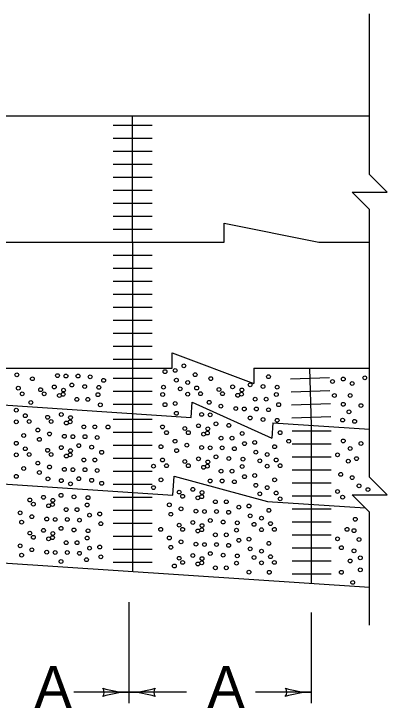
# Model space of a CAD drawing. Extents: x 1007 to 1035.5, y 1000.5 to 1021.5.
# Drawn here: x 1018.549 to 1020.322, y 1009.904 to 1013.207 of the extents above; entities that cross this region are included whole.
import ezdxf

# ---------------------------------------------------------------- set-up
doc = ezdxf.new("R2010")
doc.units = 0
doc.layers.add('Level 1', color=7, linetype='Continuous')

msp = doc.modelspace()

# ---------------------------------------------------------------- linework, layer by layer
at = {"layer": 'Level 1'}
for p, q in [((1020.2391, 1012.5673), (1020.2391, 1013.2067)), ((1007.4318, 1012.721), (1020.2391, 1012.721)), ((1019.1136, 1011.521), (1019.1135, 1012.721)), ((1019.0208, 1012.6772), (1019.2062, 1012.6772)), ((1019.0208, 1012.6153), (1019.2062, 1012.6154)), ((1019.0208, 1012.5536), (1019.2062, 1012.5535)), ((1019.0208, 1012.4918), (1019.2062, 1012.4918)), ((1019.0208, 1012.4299), (1019.2062, 1012.43)), ((1019.0208, 1012.3682), (1019.2062, 1012.3682)), ((1019.0208, 1012.3064), (1019.2062, 1012.3063)), ((1019.0208, 1012.2445), (1019.2063, 1012.2446)), ((1019.5483, 1012.121), (1019.5483, 1012.211)), ((1019.5483, 1012.211), (1019.9983, 1012.121)), ((1019.0208, 1012.1828), (1019.2063, 1012.1828)), ((1020.2391, 1011.1278), (1020.2391, 1012.1507)), ((1018.2152, 1012.121), (1019.5483, 1012.121)), ((1019.9983, 1012.121), (1020.2391, 1012.121)), ((1019.0208, 1012.0593), (1019.2062, 1012.0592)), ((1019.0208, 1011.9973), (1019.2063, 1011.9974)), ((1019.0208, 1011.9356), (1019.2063, 1011.9356)), ((1019.0208, 1011.8738), (1019.2063, 1011.8738)), ((1019.0208, 1011.8119), (1019.2063, 1011.812)), ((1019.0208, 1011.7502), (1019.2063, 1011.7502)), ((1019.0208, 1011.6884), (1019.2063, 1011.6884)), ((1019.0208, 1011.6266), (1019.2063, 1011.6266)), ((1019.3009, 1011.521), (1019.3009, 1011.5938)), ((1019.3009, 1011.5938), (1019.6894, 1011.4481)), ((1019.0209, 1011.5648), (1019.2063, 1011.5648)), ((1018.0308, 1011.521), (1019.3009, 1011.521)), ((1019.1136, 1011.3049), (1019.1136, 1011.521)), ((1019.6894, 1011.521), (1020.2391, 1011.521)), ((1019.6894, 1011.521), (1019.6894, 1011.4481)), ((1019.9638, 1011.2493), (1019.9548, 1011.521)), ((1019.0205, 1011.4731), (1019.206, 1011.4735)), ((1019.0205, 1011.4731), (1019.206, 1011.4735)), ((1019.8633, 1011.47), (1020.0488, 1011.4765)), ((1019.8633, 1011.47), (1020.0488, 1011.4765)), ((1019.0211, 1011.4113), (1019.2063, 1011.4116)), ((1019.866, 1011.4083), (1020.0511, 1011.4147)), ((1018.1143, 1011.3726), (1019.3916, 1011.2874)), ((1019.3916, 1011.2874), (1019.3964, 1011.3601)), ((1019.3964, 1011.3601), (1019.7744, 1011.1888)), ((1019.0207, 1011.3493), (1019.2062, 1011.3498)), ((1019.8676, 1011.3463), (1020.053, 1011.3529)), ((1007.6135, 1011.321), (1020.2391, 1010.4793)), ((1019.1138, 1010.555), (1019.1136, 1011.3049)), ((1019.1138, 1010.555), (1019.1136, 1011.3043)), ((1019.0208, 1011.2786), (1019.2063, 1011.2787)), ((1019.7793, 1011.2616), (1019.7744, 1011.1888)), ((1019.7793, 1011.2616), (1020.2391, 1011.2309)), ((1019.8696, 1011.2846), (1020.0548, 1011.2913)), ((1019.9639, 1010.4976), (1019.9638, 1011.2493)), ((1019.9639, 1010.4994), (1019.9638, 1011.2487)), ((1019.0209, 1011.2168), (1019.2063, 1011.2168)), ((1019.8709, 1011.223), (1020.0565, 1011.2231)), ((1019.8711, 1011.1612), (1020.0564, 1011.1613)), ((1019.0209, 1011.155), (1019.2063, 1011.155)), ((1019.8711, 1011.0994), (1020.0564, 1011.0994)), ((1019.0209, 1011.0933), (1019.2062, 1011.0932)), ((1019.021, 1011.0313), (1019.2063, 1011.0314)), ((1019.8711, 1011.0377), (1020.0563, 1011.0376)), ((1018.0228, 1011.0028), (1019.3045, 1010.9174)), ((1019.3045, 1010.9173), (1019.3105, 1011.0072)), ((1019.3105, 1011.0072), (1019.7535, 1010.8874)), ((1019.0208, 1010.9695), (1019.2064, 1010.9696)), ((1019.8712, 1010.9758), (1020.0564, 1010.9758)), ((1019.0208, 1010.9078), (1019.2063, 1010.9078)), ((1019.871, 1010.9139), (1020.0566, 1010.914)), ((1019.7535, 1010.8874), (1020.2188, 1010.8564)), ((1019.0208, 1010.8458), (1019.2063, 1010.846)), ((1019.871, 1010.8523), (1020.0564, 1010.8522)), ((1019.021, 1010.7842), (1019.2063, 1010.7842)), ((1019.871, 1010.7903), (1020.0565, 1010.7904)), ((1019.021, 1010.7223), (1019.2064, 1010.7224)), ((1019.8712, 1010.7286), (1020.0565, 1010.7286)), ((1020.2391, 1010.2993), (1020.2391, 1010.7111)), ((1019.8712, 1010.6668), (1020.0566, 1010.6668)), ((1019.0209, 1010.6605), (1019.2063, 1010.6606)), ((1019.0211, 1010.5987), (1019.2063, 1010.5988)), ((1019.8711, 1010.6049), (1020.0565, 1010.605)), ((1019.8713, 1010.5431), (1020.0565, 1010.5433)), ((1019.0962, 1009.9283), (1019.0962, 1010.4088)), ((1019.9639, 1009.9283), (1019.9639, 1010.3585)), ((1019.0962, 1009.9793), (1018.8333, 1009.9793)), ((1019.3698, 1009.9793), (1019.0962, 1009.9793)), ((1019.9639, 1009.9793), (1019.6975, 1009.9793))]:
    msp.add_line(p, q, dxfattribs=at)
for points in [[(1020.2391, 1012.1507), (1020.2391, 1012.2757), (1020.1558, 1012.359), (1020.3224, 1012.359), (1020.2391, 1012.4423), (1020.2391, 1012.5673)], [(1020.2391, 1010.7111), (1020.2391, 1010.8361), (1020.1558, 1010.9194), (1020.3224, 1010.9194), (1020.2391, 1011.0028), (1020.2391, 1011.1278)]]:
    msp.add_lwpolyline(points, dxfattribs=at)
for centre in [(1019.357, 1011.5327), (1018.5629, 1011.4895), (1018.7561, 1011.4858), (1018.7965, 1011.4839), (1018.8541, 1011.4839), (1019.2672, 1011.505), (1019.3156, 1011.5106), (1019.4102, 1011.4902), (1019.759, 1011.4808), (1018.6372, 1011.4709), (1018.9116, 1011.4802), (1018.9756, 1011.4634), (1019.3211, 1011.4641), (1019.375, 1011.453), (1019.4846, 1011.4716), (1020.0631, 1011.4576), (1020.1141, 1011.4696), (1020.1562, 1011.4486), (1020.2163, 1011.4756), (1018.5703, 1011.4263), (1018.6762, 1011.4189), (1018.7412, 1011.4319), (1018.7853, 1011.417), (1018.8243, 1011.4412), (1018.8856, 1011.4338), (1018.9525, 1011.43), (1019.2598, 1011.4307), (1019.3396, 1011.4233), (1019.4176, 1011.427), (1019.5236, 1011.4196), (1019.5886, 1011.4326), (1019.6326, 1011.4177), (1019.6716, 1011.4418), (1019.733, 1011.4344), (1019.7998, 1011.4307), (1018.5889, 1011.399), (1018.6929, 1011.399), (1018.7654, 1011.3916), (1018.7835, 1011.3972), (1018.9487, 1011.3953), (1019.2561, 1011.3959), (1019.375, 1011.3978), (1019.4362, 1011.3997), (1019.5402, 1011.3997), (1019.6127, 1011.3923), (1019.6308, 1011.3978), (1019.7961, 1011.3959), (1020.0721, 1011.3915), (1020.1471, 1011.3915), (1018.6298, 1011.3582), (1018.8485, 1011.373), (1018.9005, 1011.373), (1019.3156, 1011.3533), (1019.4771, 1011.3588), (1019.6958, 1011.3737), (1019.7478, 1011.3737), (1020.1141, 1011.3494), (1018.5607, 1011.3213), (1018.9599, 1011.347), (1019.2672, 1011.3477), (1019.5328, 1011.3403), (1019.6034, 1011.3291), (1019.6438, 1011.3273), (1019.7014, 1011.3273), (1019.759, 1011.3235), (1019.8072, 1011.3477), (1020.1982, 1011.3434), (1018.6034, 1011.2953), (1018.7093, 1011.2878), (1018.7743, 1011.3008), (1018.8184, 1011.2859), (1019.3211, 1011.3068), (1019.4411, 1011.3013), (1019.4816, 1011.2994), (1019.6716, 1011.2845), (1020.1411, 1011.3133), (1018.5607, 1011.2661), (1018.622, 1011.2679), (1018.726, 1011.2679), (1018.7985, 1011.2605), (1018.8166, 1011.2661), (1019.5094, 1011.2567), (1019.733, 1011.2771), (1019.7998, 1011.2733), (1020.1111, 1011.2743), (1020.1682, 1011.2683), (1018.6629, 1011.2271), (1018.8816, 1011.2419), (1018.9336, 1011.2419), (1018.9964, 1011.2413), (1019.2554, 1011.2418), (1019.3613, 1011.2344), (1019.4263, 1011.2474), (1019.4704, 1011.2325), (1019.5707, 1011.2493), (1018.596, 1011.2011), (1018.7186, 1011.2085), (1018.7891, 1011.1973), (1018.8296, 1011.1955), (1018.8871, 1011.1955), (1018.9447, 1011.1918), (1019.274, 1011.2145), (1019.378, 1011.2145), (1019.4505, 1011.2071), (1019.4686, 1011.2127), (1019.5336, 1011.1885), (1019.5856, 1011.1885), (1019.6338, 1011.2108), (1019.814, 1011.2145), (1018.5607, 1011.1639), (1018.6703, 1011.1825), (1018.8574, 1011.1528), (1019.3149, 1011.1737), (1019.3706, 1011.1551), (1019.645, 1011.1625), (1019.6933, 1011.1681), (1019.8549, 1011.1737), (1020.1141, 1011.1752), (1020.1982, 1011.1631), (1018.6034, 1011.1379), (1018.7093, 1011.1305), (1018.7743, 1011.1435), (1018.8184, 1011.1286), (1018.9187, 1011.1453), (1018.9663, 1011.1211), (1019.248, 1011.1477), (1019.3223, 1011.1291), (1019.4411, 1011.1439), (1019.4816, 1011.1421), (1019.5391, 1011.1421), (1019.5967, 1011.1383), (1019.6988, 1011.1216), (1019.788, 1011.1477), (1020.1471, 1011.1391), (1018.5607, 1011.1088), (1018.622, 1011.1106), (1018.726, 1011.1106), (1018.7985, 1011.1032), (1018.8166, 1011.1088), (1018.8816, 1011.0846), (1018.9336, 1011.0846), (1019.2554, 1011.0845), (1019.4263, 1011.0901), (1019.5094, 1011.0993), (1019.5707, 1011.0919), (1019.6376, 1011.0882), (1019.7527, 1011.1105), (1019.7954, 1011.0845), (1020.0871, 1011.109), (1020.1772, 1011.091), (1018.6629, 1011.0698), (1019.2127, 1011.0553), (1019.274, 1011.0572), (1019.3613, 1011.0771), (1019.378, 1011.0572), (1019.4686, 1011.0553), (1019.4704, 1011.0752), (1019.6338, 1011.0534), (1019.7174, 1011.0808), (1019.7527, 1011.0553), (1019.814, 1011.0572), (1020.1381, 1011.079), (1018.596, 1011.0438), (1018.6703, 1011.0252), (1018.7186, 1011.0512), (1018.7891, 1011.04), (1018.8296, 1011.0382), (1018.8871, 1011.0382), (1018.9447, 1011.0344), (1019.4505, 1011.0498), (1019.5336, 1011.0312), (1019.5856, 1011.0312), (1018.5607, 1011.0066), (1018.7109, 1010.9948), (1018.7743, 1010.9862), (1018.8574, 1010.9954), (1018.9187, 1010.988), (1019.248, 1010.9903), (1019.645, 1011.0052), (1019.6933, 1011.0108), (1019.788, 1010.9903), (1020.1021, 1011.0159), (1020.1562, 1011.0008), (1018.8184, 1010.9713), (1018.9663, 1010.9738), (1019.2127, 1010.9532), (1019.4816, 1010.9848), (1019.5391, 1010.9848), (1019.5967, 1010.981), (1019.6988, 1010.9643), (1019.7527, 1010.9532), (1020.1892, 1010.9618), (1019.3342, 1010.9318), (1019.3992, 1010.9448), (1019.4433, 1010.9298), (1019.7174, 1010.9234), (1019.7954, 1010.9272), (1020.0871, 1010.9348), (1020.2313, 1010.9438), (1018.6251, 1010.8942), (1018.6901, 1010.9072), (1018.7342, 1010.8923), (1018.7732, 1010.9164), (1018.8346, 1010.909), (1018.9014, 1010.9053), (1019.3509, 1010.9118), (1019.4234, 1010.9044), (1019.4415, 1010.91), (1019.814, 1010.8998), (1020.1111, 1010.9078), (1018.6418, 1010.8743), (1018.7143, 1010.8668), (1018.7324, 1010.8724), (1018.8976, 1010.8705), (1019.2878, 1010.871), (1019.5065, 1010.8858), (1019.5585, 1010.8858), (1019.6179, 1010.8598), (1019.6662, 1010.8654), (1018.5787, 1010.8334), (1018.7974, 1010.8483), (1018.8494, 1010.8483), (1018.9088, 1010.8223), (1018.9571, 1010.8278), (1019.2952, 1010.8264), (1019.3435, 1010.8524), (1019.4141, 1010.8413), (1019.4545, 1010.8394), (1019.5121, 1010.8394), (1019.5696, 1010.8357), (1019.7609, 1010.845), (1018.5861, 1010.7888), (1018.6344, 1010.8148), (1018.705, 1010.8037), (1018.7454, 1010.8018), (1018.803, 1010.8018), (1018.8606, 1010.7981), (1019.3992, 1010.7874), (1019.4823, 1010.7967), (1019.5436, 1010.7893), (1019.6717, 1010.8189), (1019.7256, 1010.8078), (1020.1712, 1010.8026), (1018.7732, 1010.7591), (1018.9626, 1010.7813), (1019.2469, 1010.7545), (1019.3342, 1010.7744), (1019.3509, 1010.7545), (1019.4433, 1010.7725), (1019.6105, 1010.7855), (1019.6903, 1010.7781), (1019.7683, 1010.7818), (1019.7869, 1010.7545), (1020.1321, 1010.7545), (1018.6251, 1010.7368), (1018.6901, 1010.7498), (1018.7342, 1010.7349), (1018.8346, 1010.7517), (1018.9014, 1010.7479), (1019.4234, 1010.7471), (1019.4415, 1010.7527), (1019.5065, 1010.7285), (1019.5585, 1010.7285), (1019.6067, 1010.7508), (1019.7256, 1010.7527), (1020.1652, 1010.7485), (1018.6418, 1010.7169), (1018.7143, 1010.7095), (1018.7324, 1010.7151), (1018.7974, 1010.6909), (1018.8494, 1010.6909), (1018.8976, 1010.7132), (1019.2878, 1010.7137), (1019.3435, 1010.6951), (1019.6179, 1010.7025), (1019.6662, 1010.7081), (1020.0871, 1010.7094), (1020.1892, 1010.7064), (1018.5787, 1010.6761), (1018.6344, 1010.6575), (1018.9088, 1010.6649), (1018.9571, 1010.6705), (1019.2952, 1010.6691), (1019.4141, 1010.6839), (1019.4545, 1010.6821), (1019.5121, 1010.6821), (1019.5696, 1010.6783), (1019.6717, 1010.6616), (1019.7609, 1010.6877), (1020.1051, 1010.6673), (1018.5861, 1010.6315), (1018.705, 1010.6463), (1018.7454, 1010.6445), (1018.803, 1010.6445), (1018.8606, 1010.6408), (1018.9626, 1010.624), (1019.3992, 1010.6301), (1019.4823, 1010.6393), (1019.5436, 1010.6319), (1019.6105, 1010.6282), (1019.7256, 1010.6505), (1019.7683, 1010.6245), (1020.1652, 1010.6523), (1018.7732, 1010.6018), (1018.8942, 1010.6103), (1019.3342, 1010.6171), (1019.3509, 1010.5972), (1019.4234, 1010.5898), (1019.4415, 1010.5953), (1019.4433, 1010.6152), (1019.6067, 1010.5934), (1019.6903, 1010.6208), (1019.7256, 1010.5953), (1019.7869, 1010.5972), (1020.1471, 1010.6043), (1020.1952, 1010.6193), (1019.3119, 1010.5802), (1019.5065, 1010.5712), (1019.5585, 1010.5712), (1020.1952, 1010.5622), (1019.6662, 1010.5508), (1019.7626, 1010.5502), (1020.1051, 1010.5502), (1020.1592, 1010.5021)]:
    msp.add_circle(centre, 0.00903, dxfattribs=at)
for centre, radius, start, end in [((1018.9476, 1009.9793), 0.0312, 318.7746, 40.8913), ((1019.0962, 1009.5886), 0.3906, 90, 108.6688), ((1019.0962, 1010.3699), 0.3906, 251.3472, 269.9939), ((1019.0962, 1010.3699), 0.3906, 269.9878, 270), ((1019.0962, 1010.3699), 0.3906, 270, 288.6688), ((1019.0962, 1009.5886), 0.3906, 89.9878, 90), ((1019.0962, 1009.5886), 0.3906, 71.3472, 89.9939), ((1019.2447, 1009.9792), 0.0312, 138.7746, 220.8913), ((1019.8154, 1009.9793), 0.0312, 318.7746, 40.8913), ((1019.9639, 1009.5886), 0.3906, 90, 108.6688), ((1019.9639, 1010.3699), 0.3906, 251.3472, 269.9939), ((1019.9639, 1009.5886), 0.3906, 89.9878, 90)]:
    msp.add_arc(centre, radius, start, end, dxfattribs=at)

# ---------------------------------------------------------------- texts
for p in [(1018.6464, 1009.9042), (1019.4679, 1009.9042)]:
    msp.add_text('A', height=0.2, dxfattribs=at).set_placement(p)

doc.saveas('drawing.dxf')
